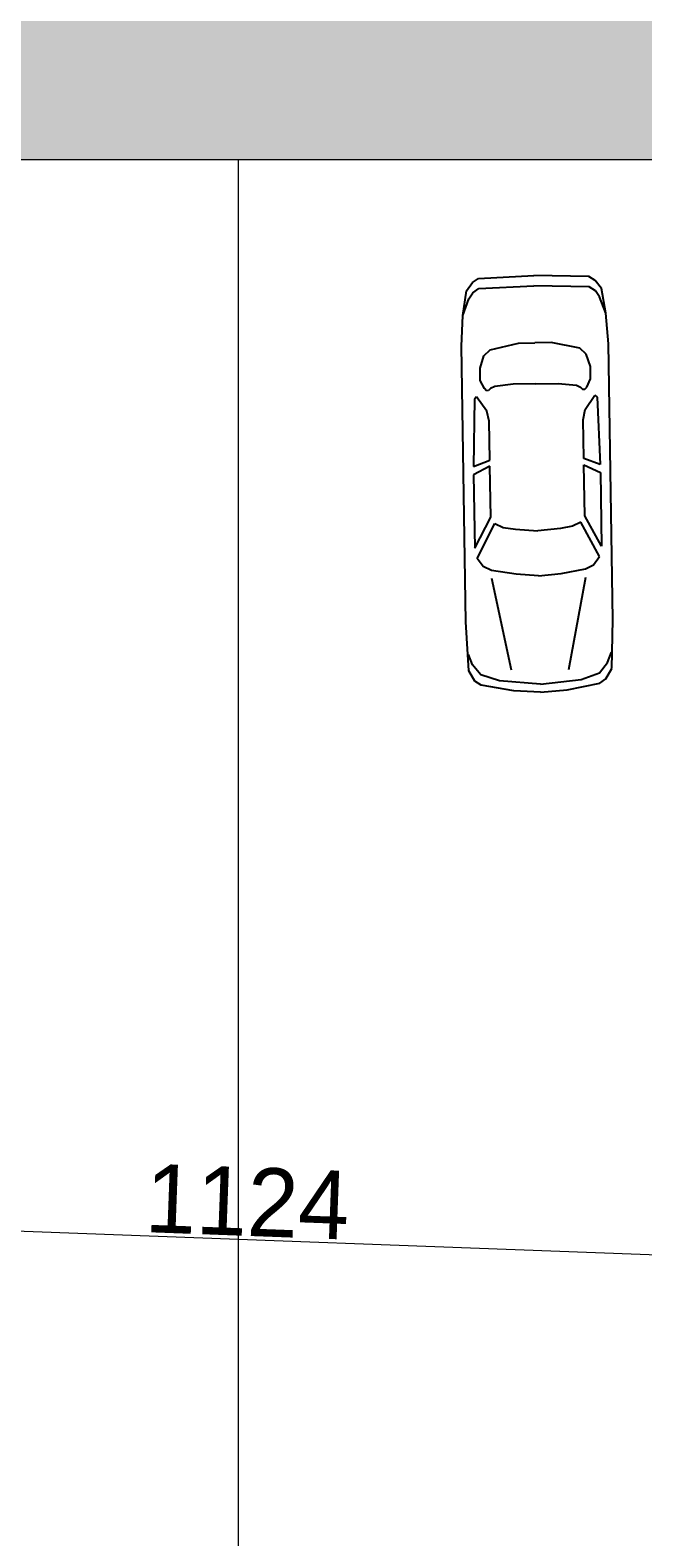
# Model space of a CAD drawing. Header units: centimetres. Extents: x 63871 to 181827, y -95930 to 42199.
# Drawn here: x 151262 to 151888, y 26828 to 28366 of the extents above; entities that cross this region are included whole.
import ezdxf

# ---------------------------------------------------------------- set-up
doc = ezdxf.new("R2010")
doc.units = ezdxf.units.CM
for name, color, linetype, lineweight in [('ARA SINIRLAR', 225, 'Continuous', 15), ('ARM_Pen_No__252', 8, 'Continuous', 18), ('OLUK', 222, 'Continuous', 15)]:
    doc.layers.add(name, color=color, linetype=linetype, lineweight=lineweight)
doc.layers.add('Dıış Ölçü', color=140, linetype='Continuous')
doc.layers.add('furn', color=7, linetype='Continuous')
doc.styles.add('RomanS', font='')
doc.styles.get('RomanS').set_extended_font_data('Stylus BT')
doc.dimstyles.new('BÖYÜK', dxfattribs={"dimtxt": 70, "dimasz": 5, "dimexe": 5, "dimexo": 5, "dimgap": 2, "dimtad": 3, "dimdec": 0, "dimzin": 0, "dimdsep": 46, "dimtxsty": 'RomanS', "dimblk": 'DOT', "dimcen": 5, "dimadec": 0, "dimazin": 0, "dimtfac": 1, "dimtdec": 0, "dimtix": 1, "dimtofl": 0, "dimtmove": 1, "dimatfit": 0, "dimldrblk": 'DOT', "dimfxl": 10, "dimfxlon": 1, "dimtolj": 1, "dimtzin": 0, "dimarcsym": 0})

# ---------------------------------------------------------------- blocks, each defined once
blk = doc.blocks.new('02PCAR03')
at = {"color": 0, "linetype": 'ByBlock'}
for p, q in [((-201, 30), (-203, 27)), ((-197, 33), (-201, 30)), ((-196, 30), (-198, 27)), ((-185, 35), (-197, 33)), ((-193, 32), (-196, 30)), ((-185, 35), (-193, 32)), ((-170, 36), (-185, 35)), ((-35, 36), (-170, 36)), ((-145, 29), (-144, 30)), ((-144, 30), (-111, 31)), ((-111, 31), (-114, 23)), ((-111, 23), (-107, 31)), ((-107, 31), (-71, 31)), ((-71, 31), (-86, 23)), ((-66, 30), (-83, 21)), ((-62, 27), (-66, 30)), ((-11, 35), (-35, 36)), ((-14, 33), (-19, 35)), ((-9, 29), (-14, 33)), ((-6, 32), (-11, 35)), ((-4, 29), (-6, 32)), ((-203, 27), (-204, 0)), ((-198, 27), (-199, 0)), ((-165, 25), (-168, 22)), ((-159, 27), (-165, 25)), ((-153, 27), (-159, 27)), ((-149, 25), (-153, 27)), ((-148, 24), (-149, 25)), ((-149, 22), (-148, 23)), ((-148, 23), (-148, 24)), ((-138, 24), (-145, 29)), ((-133, 23), (-138, 24)), ((-114, 23), (-133, 23)), ((-86, 23), (-111, 23)), ((-60, 23), (-62, 27)), ((-58, 11), (-60, 23)), ((-11, 14), (-56, 23)), ((-6, 20), (-9, 29)), ((-1, 13), (-4, 29)), ((-168, 22), (-171, 8)), ((-151, 11), (-150, 20)), ((-150, 20), (-149, 22)), ((-83, 21), (-81, 17)), ((-81, 17), (-80, 11)), ((-4, 0), (-6, 20)), ((-171, 8), (-171, 0)), ((-151, 0), (-151, 11)), ((-80, 11), (-79, 0)), ((-57, 0), (-58, 11)), ((0, 0), (-1, 13)), ((-203, -27), (-204, 0)), ((-198, -27), (-199, 0)), ((-171, -8), (-171, 0)), ((-151, 0), (-151, -11)), ((-80, -11), (-79, 0)), ((-57, 0), (-58, -11)), ((-4, 0), (-6, -20)), ((0, 0), (-1, -13)), ((-168, -22), (-171, -8)), ((-151, -11), (-150, -20)), ((-81, -17), (-80, -11)), ((-58, -11), (-60, -23)), ((-11, -14), (-56, -23)), ((-1, -13), (-4, -29)), ((-165, -25), (-168, -22)), ((-150, -20), (-149, -22)), ((-149, -22), (-148, -23)), ((-83, -21), (-81, -17)), ((-66, -30), (-83, -21)), ((-6, -20), (-9, -29)), ((-201, -30), (-203, -27)), ((-196, -30), (-198, -27)), ((-159, -27), (-165, -25)), ((-153, -27), (-159, -27)), ((-149, -25), (-153, -27)), ((-148, -24), (-149, -25)), ((-148, -23), (-148, -24)), ((-138, -24), (-145, -29)), ((-145, -29), (-144, -30)), ((-133, -23), (-138, -24)), ((-114, -23), (-133, -23)), ((-111, -31), (-114, -23)), ((-86, -23), (-111, -23)), ((-111, -23), (-107, -31)), ((-71, -31), (-86, -23)), ((-62, -27), (-66, -30)), ((-60, -23), (-62, -27)), ((-9, -29), (-14, -33)), ((-4, -29), (-6, -32)), ((-197, -33), (-201, -30)), ((-185, -35), (-197, -33)), ((-193, -32), (-196, -30)), ((-185, -35), (-193, -32)), ((-170, -36), (-185, -35)), ((-35, -36), (-170, -36)), ((-144, -30), (-111, -31)), ((-107, -31), (-71, -31)), ((-11, -35), (-35, -36)), ((-14, -33), (-19, -35)), ((-6, -32), (-11, -35))]:
    blk.add_line(p, q, dxfattribs=at)
blk = doc.blocks.new('_Dot')
at = {"color": 0, "linetype": 'ByBlock', "lineweight": -2}
blk.add_line((-0.5, 0), (-1, 0), dxfattribs=at)
at = {"color": 0, "linetype": 'ByBlock', "const_width": 0.5}
blk.add_lwpolyline([(-0.25, 0, 1), (0.25, 0, 1)], format="xyb", close=True, dxfattribs=at)
blk = doc.blocks.new('*D216')
at = {"layer": 'Defpoints', "color": 0, "transparency": 16777216}
for p in [(-5508.2, 10969.8), (-4384.6, 10928.1, 0), (-4384.6, 10928.1)]:
    blk.add_point(p, dxfattribs=at)
at = {"layer": 'Dıış Ölçü', "color": 0, "lineweight": -2, "transparency": 16777216}
for p, q in [((-5508.2, 10969.8), (-5508.3, 10964.8)), ((-5503.2, 10969.6), (-4389.5, 10928.2)), ((-4384.6, 10928.1), (-4384.7, 10923.1))]:
    blk.add_line(p, q, dxfattribs=at)
at = {"layer": 'Dıış Ölçü', "color": 0, "lineweight": -2, "transparency": 16777216, "xscale": 5, "yscale": 5, "zscale": 5}
for p, rotation in [((-5508.2, 10969.8), 177.8731903117566), ((-4384.6, 10928.1), 357.8731903117566)]:
    blk.add_blockref('_Dot', p, dxfattribs=dict(at, rotation=rotation))
at = {"layer": 'Dıış Ölçü', "color": 0, "transparency": 16777216, "insert": (-4944.9, 10987.5), "char_height": 70, "attachment_point": 5, "rotation": 357.8732, "style": 'RomanS'}
blk.add_mtext('\\A1;1124', dxfattribs=at)
blk = doc.blocks.new('yerleşim planı')
at = {"layer": 'ARM_Pen_No__252'}
h = blk.add_hatch(dxfattribs=at)
h.set_pattern_fill('AR-HBONE', color=256, scale=0.51)
h.set_pattern_definition([(45, (-177987.134, -15156.517), (0, 73.27889), [155.448, -51.816]), (135, (-177950.495, -15119.877), (7e-15, 73.27889), [155.448, -51.816])])
h.paths.add_polyline_path([(-2142.3, 12350.5), (-6158, 12350.5), (-5113.2, 15429.3), (-2007, 15429.3)], flags=16)
h.paths.add_polyline_path([(-2155.4, 12050.8), (-2289.2, 9006.5), (-7230.4, 9111), (-6232.7, 12050.8)], flags=16)
h.paths.add_polyline_path([(-1994, 15726.3), (-2007, 15429.3), (-5113.2, 15429.3), (-2392.4, 23446.1), (-2901.1, 23669.6), (-7833, 9123.7), (-10553.5, 9181.3), (-10718.9, 8734.6), (588.1, 8496), (607.9, 8945.3), (-1738.2, 8994.9), (-1127.8, 22890.2), (-1668.8, 23128), (-1971, 15726.3)])
at = {"layer": 'ARA SINIRLAR'}
for p, q in [((-2155.4, 12050.8), (-6232.7, 12050.8)), ((-4954.4, 12050.8), (-4954.4, 10440.2))]:
    blk.add_line(p, q, dxfattribs=at)
at = {"layer": 'furn', "linetype": 'Continuous', "xscale": 2.086125961570064, "yscale": 2.086125961570064, "zscale": 2.086125961570064, "rotation": 270.9296038315418}
blk.add_blockref('02PCAR03', (-4645.7, 11507.4), dxfattribs=at)
at = {"layer": 'Dıış Ölçü'}
dim = blk.add_aligned_dim(p1=(-5508.2, 10969.8), p2=(-4384.6, 10928.1, 0), distance=0, dimstyle='BÖYÜK', dxfattribs=at)
dim.commit()
dim.dimension.update_dxf_attribs({"geometry": '*D216', "text_midpoint": (-4944.9, 10987.5)})

msp = doc.modelspace()

# ---------------------------------------------------------------- block references
at = {"layer": 'OLUK'}
msp.add_blockref('yerleşim planı', (156428.8, 16182.6), dxfattribs=at)

doc.saveas('drawing.dxf')
